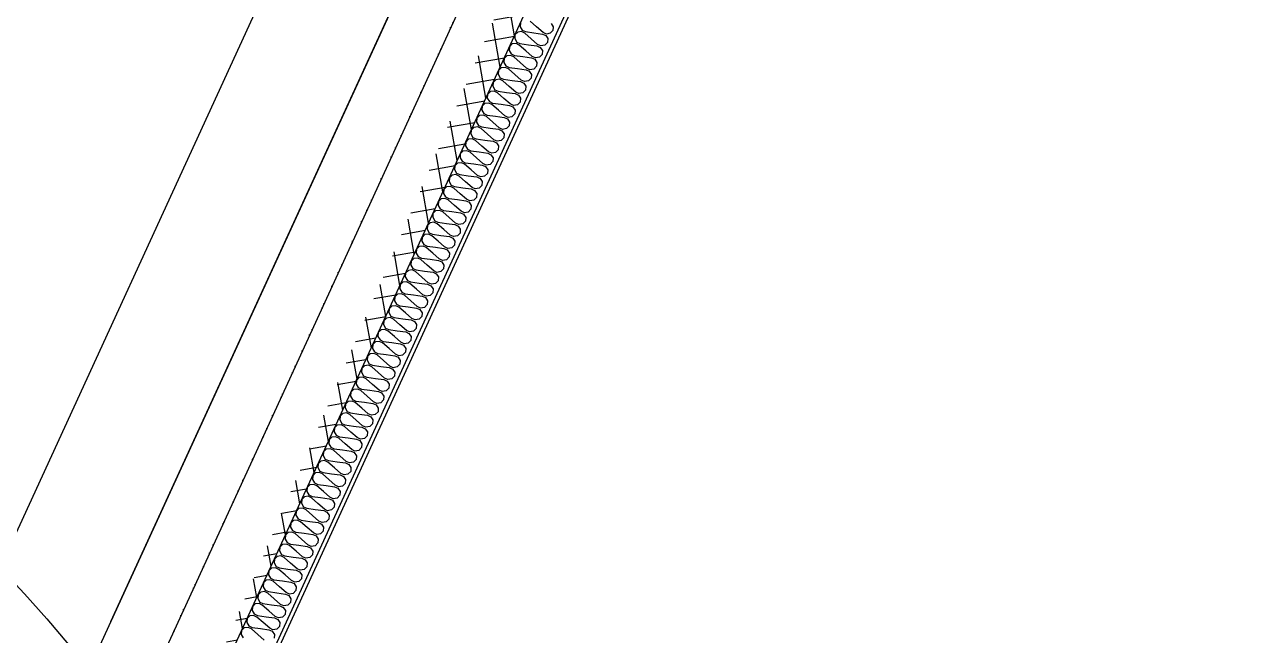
# Model space of a CAD drawing. Header units: millimetres. Extents: x -21000 to 567700, y 435000 to 850800.
# Drawn here: x 30918 to 33912, y 696517 to 698008 of the extents above; entities that cross this region are included whole.
import ezdxf
from ezdxf.xclip import XClip

# ---------------------------------------------------------------- set-up
doc = ezdxf.new("R2010")
doc.units = ezdxf.units.MM
doc.header["$LTSCALE"] = 700
doc.header["$XCLIPFRAME"] = 2
doc.linetypes.add('AB_Pbase$0$AB_Pbase$0$CEN', pattern=[62, 60, -1, 0, -1])
doc.layers.get('0').update_dxf_attribs({"color": 2})
for name, color, linetype in [('AB_Pbase$0$AB_Pbase$0$CEN', 1, 'AB_Pbase$0$AB_Pbase$0$CEN'), ('AB_Pbase$0$AB_Pbase$0$FIN', 6, 'Continuous'), ('AB_Pbase$0$HAT', 8, 'Continuous'), ('AB_Pbase$0$INS', 8, 'Continuous'), ('AB_Pbase$0$WAL', 3, 'Continuous'), ('AB_Pbase$0$세대창고area', 101, 'Continuous')]:
    doc.layers.add(name, color=color, linetype=linetype)

# ---------------------------------------------------------------- blocks, each defined once
blk = doc.blocks.new('AB_Pbase$0$AB_Pbase_지하1층_골조')
blk.add_line((49381.2, 737051.4), (30251.5, 695361.3))
blk.add_lwpolyline([(33360.1, 701416.6), (30774.4, 695781.5)])
blk = doc.blocks.new('AB_Pbase')
at = {"layer": 'AB_Pbase$0$HAT'}
h = blk.add_hatch(dxfattribs=at)
h.set_pattern_fill('NET', color=256, scale=15, angle=100)
h.paths.add_polyline_path([(36540.9, 707988.9), (36677.2, 707926.4), (39221.2, 713470.6), (39084.9, 713533.1)], flags=17)
h.paths.add_polyline_path([(36427, 707381), (36290.6, 707443.6), (33746.7, 701899.4), (33883, 701836.8)], flags=17)
edge = h.paths.add_edge_path()
edge.add_line((44631.6, 725621.3), (44767.9, 725558.7))
edge.add_line((44767.9, 725558.7), (42265.6, 720105.4))
edge.add_line((42265.6, 720105.4), (42129.3, 720168))
edge.add_line((42129.3, 720168), (44631.6, 725621.3))
edge.add_line((41879.1, 719622.6), (39335.1, 714078.4))
edge.add_line((39335.1, 714078.4), (39471.4, 714015.9))
edge.add_line((39471.4, 714015.9), (42015.4, 719560.1))
edge.add_line((33632.8, 701291.5), (31047.1, 695656.4))
edge.add_line((31047.1, 695656.4), (33496.4, 701354.1))
edge.add_line((33496.4, 701354.1), (30910.7, 695719))
at = {"layer": 'AB_Pbase$0$AB_Pbase$0$CEN'}
blk.add_line((48643.3, 734723.8), (30212, 694556), dxfattribs=at)
at = {"layer": 'AB_Pbase$0$AB_Pbase$0$FIN'}
for points in [[(46517.9, 729156.7), (31166.4, 695700.7), (40000.8, 691647), (42548.9, 697200.3)], [(46527, 729152.6), (31179.7, 695705.6), (39995.9, 691660.2), (42539.8, 697204.4)]]:
    blk.add_lwpolyline(points, dxfattribs=at)
at = {"layer": 'AB_Pbase$0$INS'}
for points in [[(32202.9, 698010.5), (32208.2, 698002.8), (32207.4, 697993.4), (32200.9, 697986.8), (32191.3, 697985), (32183.3, 697988.7), (32167.6, 698002.5), (32151.9, 698016.3)], [(32128.1, 698012.2), (32127.3, 698002.9), (32132.2, 697994.5), (32140.2, 697990.8), (32160.9, 697987.9), (32181.6, 697985), (32189.6, 697981.4), (32194.9, 697973.7), (32194.1, 697964.3), (32187.5, 697957.7), (32177.9, 697955.9), (32169.9, 697959.6), (32154.2, 697973.4), (32138.6, 697987.2), (32130.6, 697990.8), (32121.3, 697989.8), (32114.7, 697983.2), (32114, 697973.8), (32118.9, 697965.4), (32126.9, 697961.7), (32147.6, 697958.8), (32168.2, 697956), (32176.2, 697952.3), (32181.5, 697944.6), (32180.8, 697935.3), (32174.2, 697928.6), (32164.6, 697926.8), (32156.6, 697930.5), (32140.9, 697944.3), (32125.2, 697958.1), (32117.2, 697961.8), (32107.9, 697960.7), (32101.4, 697954.1), (32100.6, 697944.7), (32105.5, 697936.3), (32113.5, 697932.6), (32134.2, 697929.8), (32154.9, 697926.9), (32162.9, 697923.2), (32168.2, 697915.5), (32167.4, 697906.2), (32160.8, 697899.5), (32151.2, 697897.8), (32143.2, 697901.4), (32127.5, 697915.2), (32111.9, 697929), (32103.9, 697932.7), (32094.6, 697931.7), (32088, 697925), (32087.3, 697915.7), (32092.2, 697907.2), (32100.2, 697903.6), (32120.9, 697900.7), (32141.6, 697897.8), (32149.6, 697894.1), (32154.8, 697886.4), (32154.1, 697877.1), (32147.5, 697870.4), (32137.9, 697868.7), (32129.9, 697872.3), (32114.2, 697886.1), (32098.5, 697899.9), (32090.5, 697903.6), (32081.3, 697902.6), (32074.7, 697895.9), (32073.9, 697886.6), (32078.9, 697878.1), (32086.9, 697874.5), (32107.5, 697871.6), (32128.2, 697868.7), (32136.2, 697865), (32141.5, 697857.3), (32140.7, 697848), (32134.1, 697841.3), (32124.5, 697839.6), (32116.5, 697843.3), (32100.9, 697857), (32085.2, 697870.8), (32077.2, 697874.5), (32067.9, 697873.5), (32061.3, 697866.8), (32060.6, 697857.5), (32065.5, 697849.1), (32073.5, 697845.4), (32094.2, 697842.5), (32114.9, 697839.6), (32122.9, 697835.9), (32128.1, 697828.2), (32127.4, 697818.9), (32120.8, 697812.3), (32111.2, 697810.5), (32103.2, 697814.2), (32087.5, 697828), (32071.8, 697841.8), (32063.8, 697845.4), (32054.6, 697844.4), (32048, 697837.7), (32047.2, 697828.4), (32052.2, 697820), (32060.2, 697816.3), (32080.8, 697813.4), (32101.5, 697810.5), (32109.5, 697806.9), (32114.8, 697799.2), (32114, 697789.8), (32107.4, 697783.2), (32097.8, 697781.4), (32089.8, 697785.1), (32074.2, 697798.9), (32058.5, 697812.7), (32050.5, 697816.3), (32041.2, 697815.3), (32034.6, 697808.7), (32033.9, 697799.3), (32038.8, 697790.9), (32046.8, 697787.2), (32067.5, 697784.3), (32088.2, 697781.4), (32096.2, 697777.8), (32101.4, 697770.1), (32100.7, 697760.7), (32094.1, 697754.1), (32084.5, 697752.3), (32076.5, 697756), (32060.8, 697769.8), (32045.1, 697783.6), (32037.1, 697787.3), (32027.9, 697786.2), (32021.3, 697779.6), (32020.5, 697770.2), (32025.5, 697761.8), (32033.5, 697758.1), (32054.1, 697755.3), (32074.8, 697752.4), (32082.8, 697748.7), (32088.1, 697741), (32087.3, 697731.7), (32080.8, 697725), (32071.1, 697723.2), (32063.2, 697726.9), (32047.5, 697740.7), (32031.8, 697754.5), (32023.8, 697758.2), (32014.5, 697757.1), (32008, 697750.5), (32007.2, 697741.2), (32012.1, 697732.7), (32020.1, 697729.1), (32040.8, 697726.2), (32061.5, 697723.3), (32069.5, 697719.6), (32074.8, 697711.9), (32074, 697702.6), (32067.4, 697695.9), (32057.8, 697694.2), (32049.8, 697697.8), (32034.1, 697711.6), (32018.5, 697725.4), (32010.5, 697729.1), (32001.2, 697728.1), (31994.6, 697721.4), (31993.8, 697712.1), (31998.8, 697703.6), (32006.8, 697700), (32027.5, 697697.1), (32048.1, 697694.2), (32056.1, 697690.5), (32061.4, 697682.8), (32060.6, 697673.5), (32054.1, 697666.8), (32044.5, 697665.1), (32036.5, 697668.7), (32020.8, 697682.5), (32005.1, 697696.3), (31997.1, 697700), (31987.8, 697699), (31981.3, 697692.3), (31980.5, 697683), (31985.4, 697674.6), (31993.4, 697670.9), (32014.1, 697668), (32034.8, 697665.1), (32042.8, 697661.4), (32048.1, 697653.7), (32047.3, 697644.4), (32040.7, 697637.7), (32031.1, 697636), (32023.1, 697639.7), (32007.4, 697653.5), (31991.8, 697667.3), (31983.8, 697670.9), (31974.5, 697669.9), (31967.9, 697663.2), (31967.2, 697653.9), (31972.1, 697645.5), (31980.1, 697641.8), (32000.8, 697638.9), (32021.4, 697636), (32029.4, 697632.4), (32034.7, 697624.7), (32034, 697615.3), (32027.4, 697608.7), (32017.8, 697606.9), (32009.8, 697610.6), (31994.1, 697624.4), (31978.4, 697638.2), (31970.4, 697641.8), (31961.1, 697640.8), (31954.6, 697634.1), (31953.8, 697624.8), (31958.7, 697616.4), (31966.7, 697612.7), (31987.4, 697609.8), (32008.1, 697606.9), (32016.1, 697603.3), (32021.4, 697595.6), (32020.6, 697586.2), (32014, 697579.6), (32004.4, 697577.8), (31996.4, 697581.5), (31980.7, 697595.3), (31965.1, 697609.1), (31957.1, 697612.8), (31947.8, 697611.7), (31941.2, 697605.1), (31940.5, 697595.7), (31945.4, 697587.3), (31953.4, 697583.6), (31974.1, 697580.7), (31994.8, 697577.9), (32002.8, 697574.2), (32008, 697566.5), (32007.3, 697557.2), (32000.7, 697550.5), (31991.1, 697548.7), (31983.1, 697552.4), (31967.4, 697566.2), (31951.7, 697580), (31943.7, 697583.7), (31934.5, 697582.6), (31927.9, 697576), (31927.1, 697566.6), (31932.1, 697558.2), (31940, 697554.6), (31960.7, 697551.7), (31981.4, 697548.8), (31989.4, 697545.1), (31994.7, 697537.4), (31993.9, 697528.1), (31987.3, 697521.4), (31977.7, 697519.7), (31969.7, 697523.3), (31954.1, 697537.1), (31938.4, 697550.9), (31930.4, 697554.6), (31921.1, 697553.6), (31914.5, 697546.9), (31913.8, 697537.6), (31918.7, 697529.1), (31926.7, 697525.5), (31947.4, 697522.6), (31968.1, 697519.7), (31976.1, 697516), (31981.3, 697508.3), (31980.6, 697499), (31974, 697492.3), (31964.4, 697490.6), (31956.4, 697494.2), (31940.7, 697508), (31925, 697521.8), (31917, 697525.5), (31907.8, 697524.5), (31901.2, 697517.8), (31900.4, 697508.5), (31905.4, 697500.1), (31913.4, 697496.4), (31934, 697493.5), (31954.7, 697490.6), (31962.7, 697486.9), (31968, 697479.2), (31967.2, 697469.9), (31960.6, 697463.2), (31951, 697461.5), (31943, 697465.2), (31927.4, 697479), (31911.7, 697492.7), (31903.7, 697496.4), (31894.4, 697495.4), (31887.8, 697488.7), (31887.1, 697479.4), (31892, 697471), (31900, 697467.3), (31920.7, 697464.4), (31941.4, 697461.5), (31949.4, 697457.9), (31954.6, 697450.2), (31953.9, 697440.8), (31947.3, 697434.2), (31937.7, 697432.4), (31929.7, 697436.1), (31914, 697449.9), (31898.3, 697463.7), (31890.3, 697467.3), (31881.1, 697466.3), (31874.5, 697459.6), (31873.7, 697450.3), (31878.7, 697441.9), (31886.7, 697438.2), (31907.3, 697435.3), (31928, 697432.4), (31936, 697428.8), (31941.3, 697421.1), (31940.5, 697411.7), (31934, 697405.1), (31924.3, 697403.3), (31916.4, 697407), (31900.7, 697420.8), (31885, 697434.6), (31877, 697438.2), (31867.7, 697437.2), (31861.2, 697430.6), (31860.4, 697421.2), (31865.3, 697412.8), (31873.3, 697409.1), (31894, 697406.2), (31914.7, 697403.4), (31922.7, 697399.7), (31927.9, 697392), (31927.2, 697382.7), (31920.6, 697376), (31911, 697374.2), (31903, 697377.9), (31887.3, 697391.7), (31871.7, 697405.5), (31863.7, 697409.2), (31854.4, 697408.1), (31847.8, 697401.5), (31847, 697392.1), (31852, 697383.7), (31860, 697380), (31880.7, 697377.2), (31901.3, 697374.3), (31909.3, 697370.6), (31914.6, 697362.9), (31913.8, 697353.6), (31907.3, 697346.9), (31897.7, 697345.2), (31889.7, 697348.8), (31874, 697362.6), (31858.3, 697376.4), (31850.3, 697380.1), (31841, 697379.1), (31834.5, 697372.4), (31833.7, 697363.1), (31838.6, 697354.6), (31846.6, 697351), (31867.3, 697348.1), (31888, 697345.2), (31896, 697341.5), (31901.3, 697333.8), (31900.5, 697324.5), (31893.9, 697317.8), (31884.3, 697316.1), (31876.3, 697319.7), (31860.6, 697333.5), (31845, 697347.3), (31837, 697351), (31827.7, 697350), (31821.1, 697343.3), (31820.4, 697334), (31825.3, 697325.5), (31833.3, 697321.9), (31854, 697319), (31874.6, 697316.1), (31882.6, 697312.4), (31887.9, 697304.7), (31887.2, 697295.4), (31880.6, 697288.7), (31871, 697287), (31863, 697290.7), (31847.3, 697304.4), (31831.6, 697318.2), (31823.6, 697321.9), (31814.3, 697320.9), (31807.8, 697314.2), (31807, 697304.9), (31811.9, 697296.5), (31819.9, 697292.8), (31840.6, 697289.9), (31861.3, 697287), (31869.3, 697283.3), (31874.6, 697275.6), (31873.8, 697266.3), (31867.2, 697259.7), (31857.6, 697257.9), (31849.6, 697261.6), (31833.9, 697275.4), (31818.3, 697289.2), (31810.3, 697292.8), (31801, 697291.8), (31794.4, 697285.1), (31793.7, 697275.8), (31798.6, 697267.4), (31806.6, 697263.7), (31827.3, 697260.8), (31848, 697257.9), (31856, 697254.3), (31861.2, 697246.6), (31860.5, 697237.2), (31853.9, 697230.6), (31844.3, 697228.8), (31836.3, 697232.5), (31820.6, 697246.3), (31804.9, 697260.1), (31796.9, 697263.7), (31787.7, 697262.7), (31781.1, 697256.1), (31780.3, 697246.7), (31785.3, 697238.3), (31793.2, 697234.6), (31813.9, 697231.7), (31834.6, 697228.8), (31842.6, 697225.2), (31847.9, 697217.5), (31847.1, 697208.1), (31840.5, 697201.5), (31830.9, 697199.7), (31822.9, 697203.4), (31807.3, 697217.2), (31791.6, 697231), (31783.6, 697234.7), (31774.3, 697233.6), (31767.7, 697227), (31767, 697217.6), (31771.9, 697209.2), (31779.9, 697205.5), (31800.6, 697202.7), (31821.3, 697199.8), (31829.3, 697196.1), (31834.5, 697188.4), (31833.8, 697179.1), (31827.2, 697172.4), (31817.6, 697170.6), (31809.6, 697174.3), (31793.9, 697188.1), (31778.2, 697201.9), (31770.2, 697205.6), (31761, 697204.5), (31754.4, 697197.9), (31753.6, 697188.6), (31758.6, 697180.1), (31766.6, 697176.5), (31787.2, 697173.6), (31807.9, 697170.7), (31815.9, 697167), (31821.2, 697159.3), (31820.4, 697150), (31813.8, 697143.3), (31804.2, 697141.6), (31796.2, 697145.2), (31780.6, 697159), (31764.9, 697172.8), (31756.9, 697176.5), (31747.6, 697175.5), (31741, 697168.8), (31740.3, 697159.5), (31745.2, 697151), (31753.2, 697147.4), (31773.9, 697144.5), (31794.6, 697141.6), (31802.6, 697137.9), (31807.8, 697130.2), (31807.1, 697120.9), (31800.5, 697114.2), (31790.9, 697112.5), (31782.9, 697116.1), (31767.2, 697129.9), (31751.5, 697143.7), (31743.5, 697147.4), (31734.3, 697146.4), (31727.7, 697139.7), (31726.9, 697130.4), (31731.9, 697122), (31739.9, 697118.3), (31760.5, 697115.4), (31781.2, 697112.5), (31789.2, 697108.8), (31794.5, 697101.1), (31793.7, 697091.8), (31787.2, 697085.1), (31777.5, 697083.4), (31769.5, 697087.1), (31753.9, 697100.9), (31738.2, 697114.7), (31730.2, 697118.3), (31720.9, 697117.3), (31714.3, 697110.6), (31713.6, 697101.3), (31718.5, 697092.9), (31726.5, 697089.2), (31747.2, 697086.3), (31767.9, 697083.4), (31775.9, 697079.8), (31781.1, 697072.1), (31780.4, 697062.7), (31773.8, 697056.1), (31764.2, 697054.3), (31756.2, 697058), (31740.5, 697071.8), (31724.9, 697085.6), (31716.9, 697089.2), (31707.6, 697088.2), (31701, 697081.5), (31700.2, 697072.2), (31705.2, 697063.8), (31713.2, 697060.1), (31733.9, 697057.2), (31754.5, 697054.3), (31762.5, 697050.7), (31767.8, 697043), (31767, 697033.6), (31760.5, 697027), (31750.9, 697025.2), (31742.9, 697028.9), (31727.2, 697042.7), (31711.5, 697056.5), (31703.5, 697060.2), (31694.2, 697059.1), (31687.7, 697052.5), (31686.9, 697043.1), (31691.8, 697034.7), (31699.8, 697031), (31720.5, 697028.1), (31741.2, 697025.3), (31749.2, 697021.6), (31754.5, 697013.9), (31753.7, 697004.6), (31747.1, 696997.9), (31737.5, 696996.1), (31729.5, 696999.8), (31713.8, 697013.6), (31698.2, 697027.4), (31690.2, 697031.1), (31680.9, 697030), (31674.3, 697023.4), (31673.6, 697014), (31678.5, 697005.6), (31686.5, 697001.9), (31707.2, 696999.1), (31727.8, 696996.2), (31735.8, 696992.5), (31741.1, 696984.8), (31740.4, 696975.5), (31733.8, 696968.8), (31724.2, 696967.1), (31716.2, 696970.7), (31700.5, 696984.5), (31684.8, 696998.3), (31676.8, 697002), (31667.5, 697001), (31661, 696994.3), (31660.2, 696985), (31665.1, 696976.5), (31673.1, 696972.9), (31693.8, 696970), (31714.5, 696967.1), (31722.5, 696963.4), (31727.8, 696955.7), (31727, 696946.4), (31720.4, 696939.7), (31710.8, 696938), (31702.8, 696941.6), (31687.1, 696955.4), (31671.5, 696969.2), (31663.5, 696972.9), (31654.2, 696971.9), (31647.6, 696965.2), (31646.9, 696955.9), (31651.8, 696947.4), (31659.8, 696943.8), (31680.5, 696940.9), (31701.2, 696938), (31709.2, 696934.3), (31714.4, 696926.6), (31713.7, 696917.3), (31707.1, 696910.6), (31697.5, 696908.9), (31689.5, 696912.6), (31673.8, 696926.3), (31658.1, 696940.1), (31650.1, 696943.8), (31640.9, 696942.8), (31634.3, 696936.1), (31633.5, 696926.8), (31638.5, 696918.4), (31646.4, 696914.7), (31667.1, 696911.8), (31687.8, 696908.9), (31695.8, 696905.3), (31701.1, 696897.6), (31700.3, 696888.2), (31693.7, 696881.6), (31684.1, 696879.8), (31676.1, 696883.5), (31660.5, 696897.3), (31644.8, 696911.1), (31636.8, 696914.7), (31627.5, 696913.7), (31620.9, 696907), (31620.2, 696897.7), (31625.1, 696889.3), (31633.1, 696885.6), (31653.8, 696882.7), (31674.5, 696879.8), (31682.5, 696876.2), (31687.7, 696868.5), (31687, 696859.1), (31680.4, 696852.5), (31670.8, 696850.7), (31662.8, 696854.4), (31647.1, 696868.2), (31631.4, 696882), (31623.4, 696885.6), (31614.2, 696884.6), (31607.6, 696878), (31606.8, 696868.6), (31611.8, 696860.2), (31619.8, 696856.5), (31640.4, 696853.6), (31661.1, 696850.8), (31669.1, 696847.1), (31674.4, 696839.4), (31673.6, 696830), (31667, 696823.4), (31657.4, 696821.6), (31649.4, 696825.3), (31633.8, 696839.1), (31618.1, 696852.9), (31610.1, 696856.6), (31600.8, 696855.5), (31594.2, 696848.9), (31593.5, 696839.5), (31598.4, 696831.1), (31606.4, 696827.4), (31627.1, 696824.6), (31647.8, 696821.7), (31655.8, 696818), (31661, 696810.3), (31660.3, 696801), (31653.7, 696794.3), (31644.1, 696792.5), (31636.1, 696796.2), (31620.4, 696810), (31604.7, 696823.8), (31596.7, 696827.5), (31587.5, 696826.5), (31580.9, 696819.8), (31580.1, 696810.5), (31585.1, 696802), (31593.1, 696798.4), (31613.7, 696795.5), (31634.4, 696792.6), (31642.4, 696788.9), (31647.7, 696781.2), (31646.9, 696771.9), (31640.4, 696765.2), (31630.7, 696763.5), (31622.7, 696767.1), (31607.1, 696780.9), (31591.4, 696794.7), (31583.4, 696798.4), (31574.1, 696797.4), (31567.5, 696790.7), (31566.8, 696781.4), (31571.7, 696772.9), (31579.7, 696769.3), (31600.4, 696766.4), (31621.1, 696763.5), (31629.1, 696759.8), (31634.3, 696752.1), (31633.6, 696742.8), (31627, 696736.1), (31617.4, 696734.4), (31609.4, 696738), (31593.7, 696751.8), (31578.1, 696765.6), (31570.1, 696769.3), (31560.8, 696768.3), (31554.2, 696761.6), (31553.4, 696752.3), (31558.4, 696743.9), (31566.4, 696740.2), (31587.1, 696737.3), (31607.7, 696734.4), (31615.7, 696730.7), (31621, 696723), (31620.2, 696713.7), (31613.7, 696707), (31604.1, 696705.3), (31596.1, 696709), (31580.4, 696722.8), (31564.7, 696736.6), (31556.7, 696740.2), (31547.4, 696739.2), (31540.9, 696732.5), (31540.1, 696723.2), (31545, 696714.8), (31553, 696711.1), (31573.7, 696708.2), (31594.4, 696705.3), (31602.4, 696701.7), (31607.7, 696694), (31606.9, 696684.6), (31600.3, 696678), (31590.7, 696676.2), (31582.7, 696679.9), (31567, 696693.7), (31551.4, 696707.5), (31543.4, 696711.1), (31534.1, 696710.1), (31527.5, 696703.4), (31526.8, 696694.1), (31531.7, 696685.7), (31539.7, 696682), (31560.4, 696679.1), (31581, 696676.2), (31589, 696672.6), (31594.3, 696664.9), (31593.6, 696655.5), (31587, 696648.9), (31577.4, 696647.1), (31569.4, 696650.8), (31553.7, 696664.6), (31538, 696678.4), (31530, 696682.1), (31520.7, 696681), (31514.2, 696674.4), (31513.4, 696665), (31518.3, 696656.6), (31526.3, 696652.9), (31547, 696650), (31567.7, 696647.2), (31575.7, 696643.5), (31581, 696635.8), (31580.2, 696626.5), (31573.6, 696619.8), (31564, 696618), (31556, 696621.7), (31540.3, 696635.5), (31524.7, 696649.3), (31516.7, 696653), (31507.4, 696651.9), (31500.8, 696645.3), (31500.1, 696635.9), (31505, 696627.5), (31513, 696623.9), (31533.7, 696621), (31554.4, 696618.1), (31562.4, 696614.4), (31567.6, 696606.7), (31566.9, 696597.4), (31560.3, 696590.7), (31550.7, 696589), (31542.7, 696592.6), (31527, 696606.4), (31511.3, 696620.2), (31503.3, 696623.9), (31494.1, 696622.9), (31487.5, 696616.2), (31486.7, 696606.9), (31491.7, 696598.4), (31499.6, 696594.8), (31520.3, 696591.9), (31541, 696589), (31549, 696585.3), (31554.3, 696577.6), (31553.5, 696568.3), (31546.9, 696561.6), (31537.3, 696559.9), (31529.3, 696563.5), (31513.7, 696577.3), (31498, 696591.1), (31490, 696594.8), (31480.7, 696593.8), (31474.1, 696587.1), (31473.4, 696577.8), (31478.3, 696569.4), (31486.3, 696565.7), (31507, 696562.8), (31527.7, 696559.9), (31535.7, 696556.2), (31540.9, 696548.5), (31540.2, 696539.2), (31533.6, 696532.5), (31524, 696530.8), (31516, 696534.5), (31500.3, 696548.3), (31484.6, 696562), (31476.6, 696565.7), (31467.4, 696564.7), (31460.8, 696558), (31460, 696548.7), (31465, 696540.3), (31473, 696536.6), (31493.6, 696533.7), (31514.3, 696530.8), (31522.3, 696527.2), (31527.6, 696519.5), (31526.8, 696510.1)], [(31502.6, 696505.4), (31487, 696519.2), (31471.3, 696533), (31463.3, 696536.6), (31454, 696535.6), (31447.4, 696528.9), (31446.7, 696519.6), (31451.6, 696511.2)]]:
    blk.add_lwpolyline(points, dxfattribs=at)
at = {"layer": 'AB_Pbase$0$WAL'}
blk.add_lwpolyline([(31047.1, 695656.4), (33632.8, 701291.5), (33496.4, 701354.1), (30910.7, 695719), (31047.1, 695656.4)], dxfattribs=at)
at = {"layer": 'AB_Pbase$0$세대창고area'}
blk.add_circle((28406.3, 694336.9), 3393.1, dxfattribs=at)
at = {"rotation": 359.9999999999999}
blk.add_blockref('AB_Pbase$0$AB_Pbase_지하1층_골조', (0, 0), dxfattribs=at)

msp = doc.modelspace()

# ---------------------------------------------------------------- block references
ref = msp.add_blockref('AB_Pbase', (0, 0))
XClip(ref).set_block_clipping_path([(-0.000000015, 445500.0000000148), (493845.7187941075, 839949.3912975936)])

doc.saveas('drawing.dxf')
